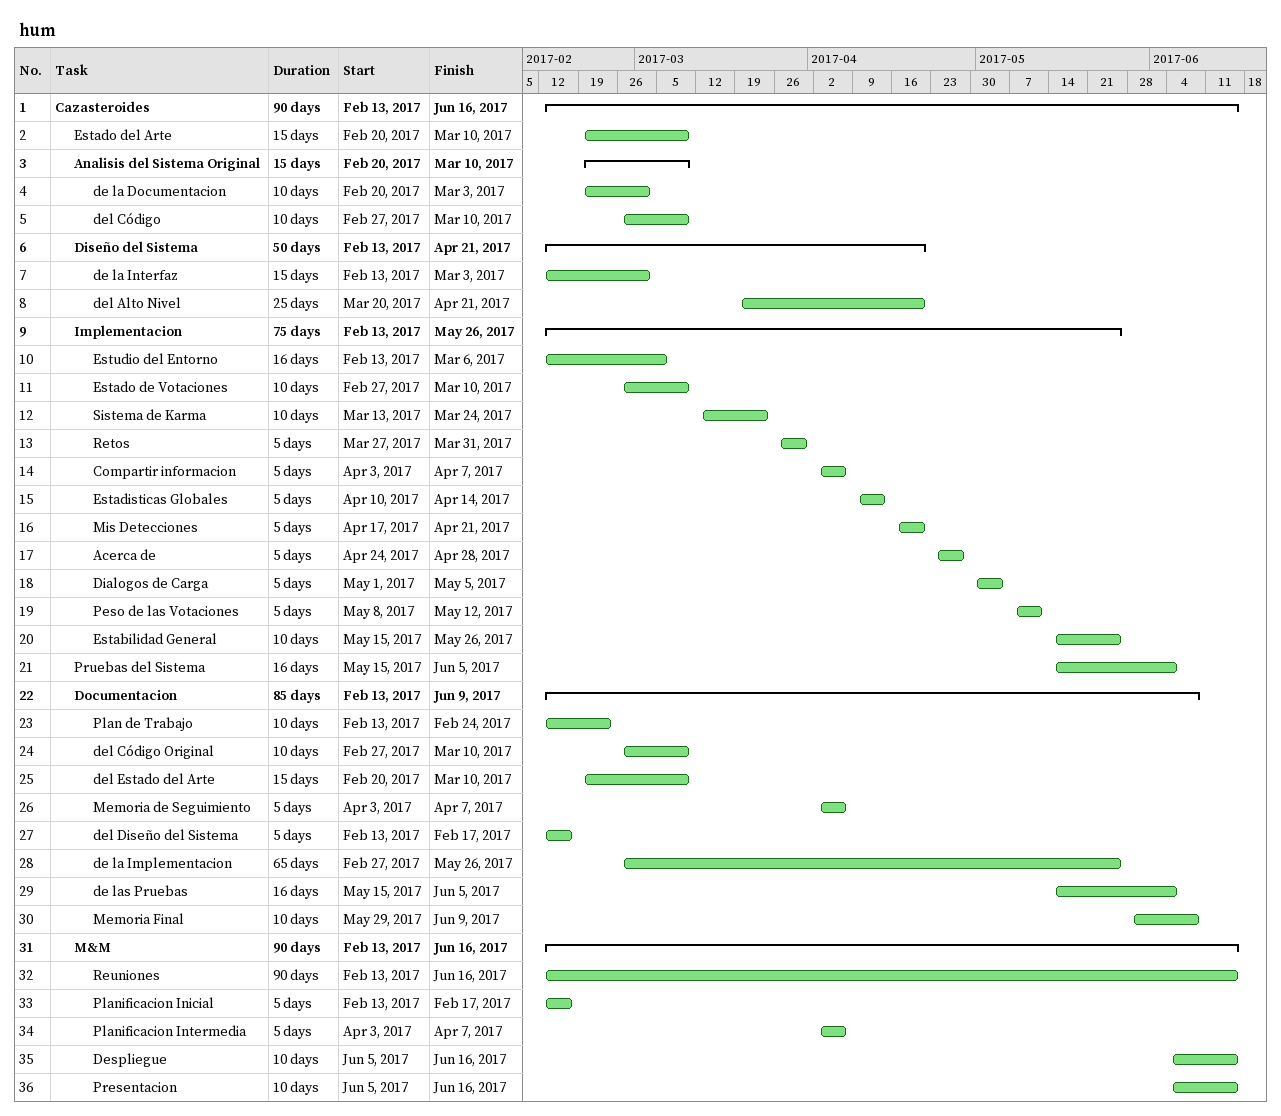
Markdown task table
hum

| ID | Level | Task | Duration | Start | Finish |
|---|---|---|---|---|---|
| 1 | 1 | **Cazasteroides** | 90d | 2017-02-13 | 2017-06-16 |
| 2 | 2 | Estado del Arte | 15d | 2017-02-20 | 2017-03-10 |
| 3 | 2 | **Analisis del Sistema Original** | 15d | 2017-02-20 | 2017-03-10 |
| 4 | 3 | de la Documentacion | 10d | 2017-02-20 | 2017-03-03 |
| 5 | 3 | del Código | 10d | 2017-02-27 | 2017-03-10 |
| 6 | 2 | **Diseño del Sistema** | 50d | 2017-02-13 | 2017-04-21 |
| 7 | 3 | de la Interfaz | 15d | 2017-02-13 | 2017-03-03 |
| 8 | 3 | del Alto Nivel | 25d | 2017-03-20 | 2017-04-21 |
| 9 | 2 | **Implementacion** | 75d | 2017-02-13 | 2017-05-26 |
| 10 | 3 | Estudio del Entorno | 16d | 2017-02-13 | 2017-03-06 |
| 11 | 3 | Estado de Votaciones | 10d | 2017-02-27 | 2017-03-10 |
| 12 | 3 | Sistema de Karma | 10d | 2017-03-13 | 2017-03-24 |
| 13 | 3 | Retos | 5d | 2017-03-27 | 2017-03-31 |
| 14 | 3 | Compartir informacion | 5d | 2017-04-03 | 2017-04-07 |
| 15 | 3 | Estadisticas Globales | 5d | 2017-04-10 | 2017-04-14 |
| 16 | 3 | Mis Detecciones | 5d | 2017-04-17 | 2017-04-21 |
| 17 | 3 | Acerca de | 5d | 2017-04-24 | 2017-04-28 |
| 18 | 3 | Dialogos de Carga | 5d | 2017-05-01 | 2017-05-05 |
| 19 | 3 | Peso de las Votaciones | 5d | 2017-05-08 | 2017-05-12 |
| 20 | 3 | Estabilidad General | 10d | 2017-05-15 | 2017-05-26 |
| 21 | 2 | Pruebas del Sistema | 16d | 2017-05-15 | 2017-06-05 |
| 22 | 2 | **Documentacion** | 85d | 2017-02-13 | 2017-06-09 |
| 23 | 3 | Plan de Trabajo | 10d | 2017-02-13 | 2017-02-24 |
| 24 | 3 | del Código Original | 10d | 2017-02-27 | 2017-03-10 |
| 25 | 3 | del Estado del Arte | 15d | 2017-02-20 | 2017-03-10 |
| 26 | 3 | Memoria de Seguimiento | 5d | 2017-04-03 | 2017-04-07 |
| 27 | 3 | del Diseño del Sistema | 5d | 2017-02-13 | 2017-02-17 |
| 28 | 3 | de la Implementacion | 65d | 2017-02-27 | 2017-05-26 |
| 29 | 3 | de las Pruebas | 16d | 2017-05-15 | 2017-06-05 |
| 30 | 3 | Memoria Final | 10d | 2017-05-29 | 2017-06-09 |
| 31 | 2 | **M&M** | 90d | 2017-02-13 | 2017-06-16 |
| 32 | 3 | Reuniones | 90d | 2017-02-13 | 2017-06-16 |
| 33 | 3 | Planificacion Inicial | 5d | 2017-02-13 | 2017-02-17 |
| 34 | 3 | Planificacion Intermedia | 5d | 2017-04-03 | 2017-04-07 |
| 35 | 3 | Despliegue | 10d | 2017-06-05 | 2017-06-16 |
| 36 | 3 | Presentacion | 10d | 2017-06-05 | 2017-06-16 |
